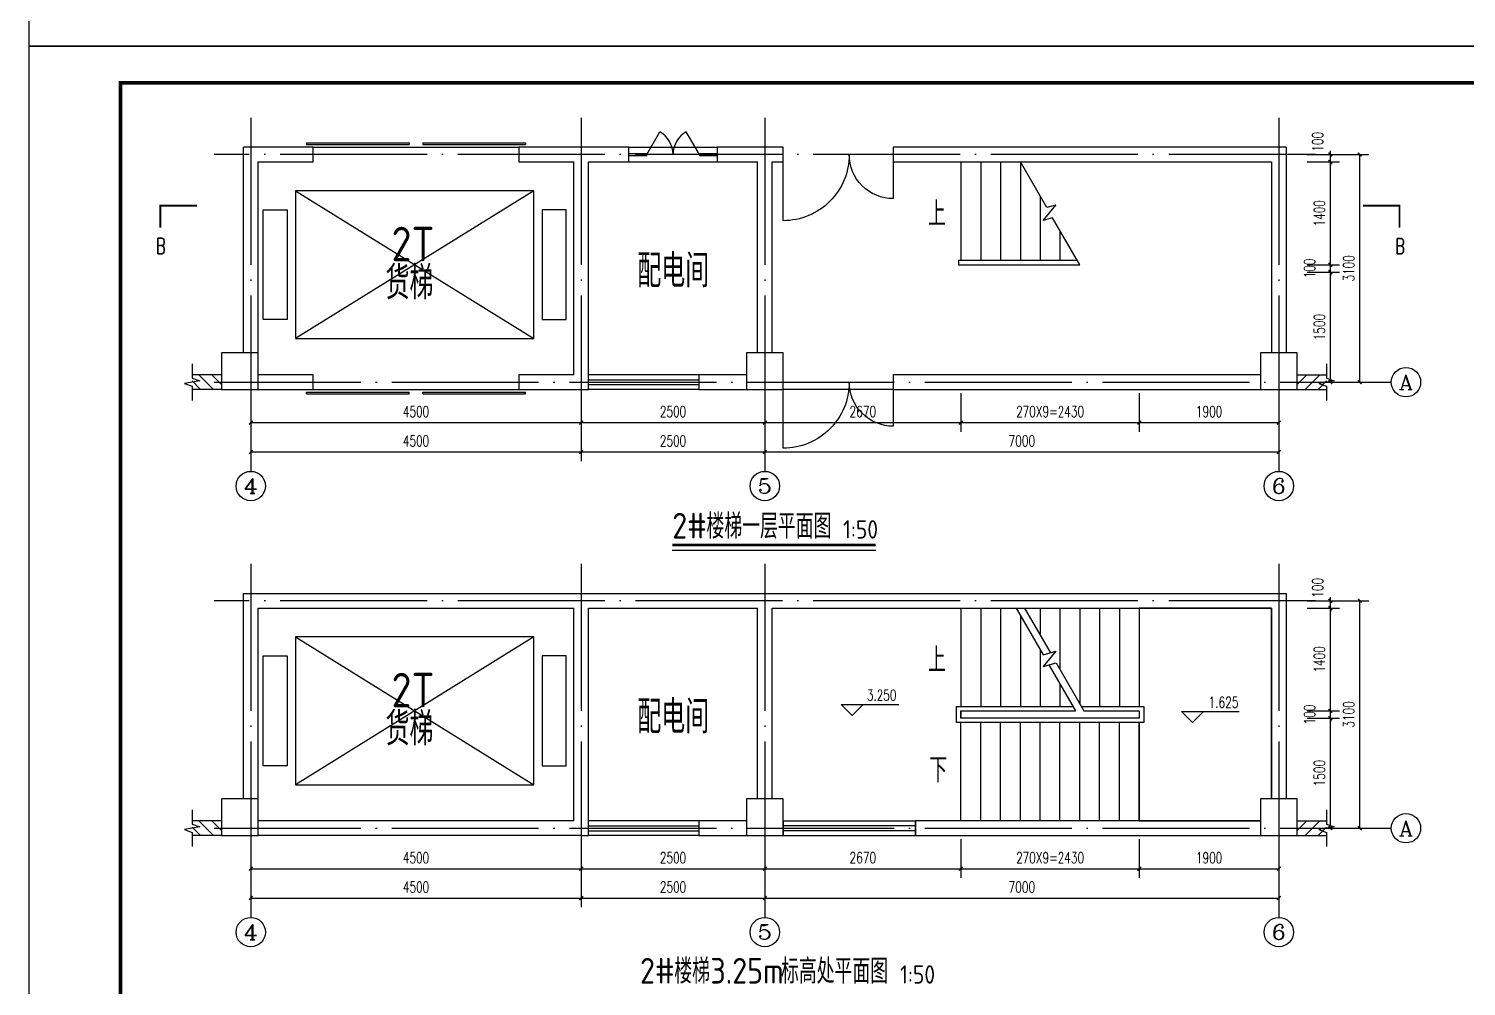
# Model space of a CAD drawing. Extents: x -4747 to 1060961, y -766984 to 396631.
# Drawn here: x 421921 to 441497, y -387670 to -374627 of the extents above; entities that cross this region are included whole.
import ezdxf
from ezdxf.enums import TextEntityAlignment as Align

# ---------------------------------------------------------------- set-up
doc = ezdxf.new("R2010")
doc.units = 0
doc.header["$LTSCALE"] = 1000
doc.header["$MEASUREMENT"] = 0
doc.linetypes.add('DOTE', pattern=[2.42, 2, -0.2, 0.02, -0.2])
doc.layers.get('0').update_dxf_attribs({"linetype": 'CONTINUOUS'})
doc.layers.get('DEFPOINTS').update_dxf_attribs({"linetype": 'CONTINUOUS'})
for name, color, linetype in [('AXIS', 3, 'CONTINUOUS'), ('AXIS_TEXT', 7, 'CONTINUOUS'), ('COLUMN', 9, 'CONTINUOUS'), ('DIM_ELEV', 3, 'CONTINUOUS'), ('DIM_SYMB', 3, 'CONTINUOUS'), ('DOTE', 1, 'DOTE'), ('PUB_DIM', 3, 'CONTINUOUS'), ('PUB_HATCH', 8, 'CONTINUOUS'), ('PUB_TEXT', 7, 'CONTINUOUS'), ('PUB_TITLE', 4, 'CONTINUOUS'), ('STAIR', 2, 'CONTINUOUS'), ('WALL', 6, 'CONTINUOUS'), ('WINDOW', 4, 'CONTINUOUS')]:
    doc.layers.add(name, color=color, linetype=linetype)
doc.styles.add('_TCH_AXIS', font='COMPLEX', dxfattribs={"bigfont": 'GBCBIG'})
doc.styles.add('_TCH_DIM', font='SIMPLEX', dxfattribs={"bigfont": 'GBCBIG'})
doc.styles.add('_TCH_LABEL', font='COMPLEX', dxfattribs={"bigfont": 'GBCBIG'})
doc.styles.add('DIM_FONT', font='SIMPLEX', dxfattribs={"width": 0.7, "bigfont": 'GBCBIG'})
doc.styles.get("Standard").update_dxf_attribs({"font": 'gbenor.shx', "bigfont": 'gbcbig.shx'})
doc.dimstyles.new('DIMN50', dxfattribs={"dimscale": 0.5, "dimtxt": 300, "dimasz": 100, "dimexe": 250, "dimexo": 300, "dimgap": 150, "dimtad": 1, "dimdec": 0, "dimzin": 0, "dimtxsty": 'DIM_FONT', "dimblk": 'ARCHTICK', "dimcen": 0.09, "dimclrt": 7, "dimazin": 3, "dimtfac": 1, "dimtdec": 0, "dimtix": 1, "dimtmove": 0, "dimatfit": 3, "dimtolj": 1, "dimtzin": 0})

# ---------------------------------------------------------------- blocks, each defined once
blk = doc.blocks.new('_ARCHTICK')
at = {"color": 0, "linetype": 'BYBLOCK', "const_width": 0.4}
blk.add_lwpolyline([(-0.5, -0.5), (0.5, 0.5)], dxfattribs=at)
blk = doc.blocks.new('*D523')
at = {"layer": 'DEFPOINTS', "color": 0}
for p in [(439183, -376341), (439183, -376441), (439647, -376341)]:
    blk.add_point(p, dxfattribs=at)
at = {"layer": 'PUB_DIM', "color": 0}
for p, q in [((439333, -376341), (439772, -376341)), ((439333, -376441), (439772, -376441)), ((439647, -376341), (439647, -376291)), ((439647, -376441), (439647, -376341)), ((439647, -376441), (439647, -376491))]:
    blk.add_line(p, q, dxfattribs=at)
at = {"layer": 'PUB_DIM', "color": 0, "xscale": 50, "yscale": 50, "zscale": 50}
for p, rotation in [((439647, -376341), 270), ((439647, -376441), 90)]:
    blk.add_blockref('_ARCHTICK', p, dxfattribs=dict(at, rotation=rotation))
at = {"layer": 'PUB_DIM', "color": 7, "insert": (439474, -376166), "char_height": 150, "attachment_point": 5, "rotation": 90, "style": 'DIM_FONT'}
blk.add_mtext('\\A1;100', dxfattribs=at)
blk = doc.blocks.new('*D524')
at = {"layer": 'DEFPOINTS', "color": 0}
for p in [(439183, -376441), (439647, -376441), (439183, -377841)]:
    blk.add_point(p, dxfattribs=at)
at = {"layer": 'PUB_DIM', "color": 0}
for p, q in [((439333, -376441), (439772, -376441)), ((439647, -377841), (439647, -376441)), ((439333, -377841), (439772, -377841))]:
    blk.add_line(p, q, dxfattribs=at)
at = {"layer": 'PUB_DIM', "color": 0, "xscale": 50, "yscale": 50, "zscale": 50}
for p, rotation in [((439647, -376441), 90), ((439647, -377841), 270)]:
    blk.add_blockref('_ARCHTICK', p, dxfattribs=dict(at, rotation=rotation))
at = {"layer": 'PUB_DIM', "color": 7, "insert": (439497, -377141), "char_height": 150, "attachment_point": 5, "rotation": 90, "style": 'DIM_FONT'}
blk.add_mtext('\\A1;1400', dxfattribs=at)
blk = doc.blocks.new('*D525')
at = {"layer": 'DEFPOINTS', "color": 0}
for p in [(439183, -377841), (439183, -377941), (439647, -377841)]:
    blk.add_point(p, dxfattribs=at)
at = {"layer": 'PUB_DIM', "color": 0}
for p, q in [((439647, -377841), (439647, -377791)), ((439333, -377841), (439772, -377841)), ((439333, -377941), (439772, -377941)), ((439647, -377941), (439647, -377841)), ((439647, -377941), (439647, -377991))]:
    blk.add_line(p, q, dxfattribs=at)
at = {"layer": 'PUB_DIM', "color": 0, "xscale": 50, "yscale": 50, "zscale": 50}
for p, rotation in [((439647, -377841), 270), ((439647, -377941), 90)]:
    blk.add_blockref('_ARCHTICK', p, dxfattribs=dict(at, rotation=rotation))
at = {"layer": 'PUB_DIM', "color": 7, "insert": (439363, -377891), "char_height": 150, "attachment_point": 5, "rotation": 90, "style": 'DIM_FONT'}
blk.add_mtext('\\A1;100', dxfattribs=at)
blk = doc.blocks.new('*D526')
at = {"layer": 'DEFPOINTS', "color": 0}
for p in [(439183, -377941), (439647, -377941), (439183, -379441)]:
    blk.add_point(p, dxfattribs=at)
at = {"layer": 'PUB_DIM', "color": 0}
for p, q in [((439333, -377941), (439772, -377941)), ((439647, -379441), (439647, -377941)), ((439333, -379441), (439772, -379441))]:
    blk.add_line(p, q, dxfattribs=at)
at = {"layer": 'PUB_DIM', "color": 0, "xscale": 50, "yscale": 50, "zscale": 50}
for p, rotation in [((439647, -377941), 90), ((439647, -379441), 270)]:
    blk.add_blockref('_ARCHTICK', p, dxfattribs=dict(at, rotation=rotation))
at = {"layer": 'PUB_DIM', "color": 7, "insert": (439497, -378691), "char_height": 150, "attachment_point": 5, "rotation": 90, "style": 'DIM_FONT'}
blk.add_mtext('\\A1;1500', dxfattribs=at)
blk = doc.blocks.new('*D527')
at = {"layer": 'DEFPOINTS', "color": 0}
for p in [(439183, -376341), (440047, -376341), (439183, -379441)]:
    blk.add_point(p, dxfattribs=at)
at = {"layer": 'PUB_DIM', "color": 0}
for p, q in [((439333, -376341), (440172, -376341)), ((440047, -379441), (440047, -376341)), ((439333, -379441), (440172, -379441))]:
    blk.add_line(p, q, dxfattribs=at)
at = {"layer": 'PUB_DIM', "color": 0, "xscale": 50, "yscale": 50, "zscale": 50}
for p, rotation in [((440047, -376341), 90), ((440047, -379441), 270)]:
    blk.add_blockref('_ARCHTICK', p, dxfattribs=dict(at, rotation=rotation))
at = {"layer": 'PUB_DIM', "color": 7, "insert": (439897, -377891), "char_height": 150, "attachment_point": 5, "rotation": 90, "style": 'DIM_FONT'}
blk.add_mtext('\\A1;3100', dxfattribs=at)
blk = doc.blocks.new('*D528')
at = {"layer": 'DEFPOINTS', "color": 0}
for p in [(424945, -379841), (429445, -379841), (429445, -380392)]:
    blk.add_point(p, dxfattribs=at)
at = {"layer": 'PUB_DIM', "color": 0}
for p, q in [((424945, -379991), (424945, -380517)), ((429445, -379991), (429445, -380517)), ((424945, -380392), (429445, -380392))]:
    blk.add_line(p, q, dxfattribs=at)
at = {"layer": 'PUB_DIM', "color": 0, "xscale": 50, "yscale": 50, "zscale": 50, "rotation": 180}
blk.add_blockref('_ARCHTICK', (424945, -380392), dxfattribs=at)
at = {"layer": 'PUB_DIM', "color": 0, "xscale": 50, "yscale": 50, "zscale": 50}
blk.add_blockref('_ARCHTICK', (429445, -380392), dxfattribs=at)
at = {"layer": 'PUB_DIM', "color": 7, "insert": (427195, -380242), "char_height": 150, "attachment_point": 5, "style": 'DIM_FONT'}
blk.add_mtext('\\A1;4500', dxfattribs=at)
blk = doc.blocks.new('*D529')
at = {"layer": 'DEFPOINTS', "color": 0}
for p in [(429445, -379841), (431945, -379841), (431945, -380392)]:
    blk.add_point(p, dxfattribs=at)
at = {"layer": 'PUB_DIM', "color": 0}
for p, q in [((429445, -379991), (429445, -380517)), ((431945, -379991), (431945, -380517)), ((429445, -380392), (431945, -380392))]:
    blk.add_line(p, q, dxfattribs=at)
at = {"layer": 'PUB_DIM', "color": 0, "xscale": 50, "yscale": 50, "zscale": 50, "rotation": 180}
blk.add_blockref('_ARCHTICK', (429445, -380392), dxfattribs=at)
at = {"layer": 'PUB_DIM', "color": 0, "xscale": 50, "yscale": 50, "zscale": 50}
blk.add_blockref('_ARCHTICK', (431945, -380392), dxfattribs=at)
at = {"layer": 'PUB_DIM', "color": 7, "insert": (430695, -380242), "char_height": 150, "attachment_point": 5, "style": 'DIM_FONT'}
blk.add_mtext('\\A1;2500', dxfattribs=at)
blk = doc.blocks.new('*D530')
at = {"layer": 'DEFPOINTS', "color": 0}
for p in [(431945, -379841), (438945, -379841), (438945, -380392)]:
    blk.add_point(p, dxfattribs=at)
at = {"layer": 'PUB_DIM', "color": 0}
for p, q in [((431945, -379991), (431945, -380517)), ((438945, -379991), (438945, -380517)), ((431945, -380392), (438945, -380392))]:
    blk.add_line(p, q, dxfattribs=at)
at = {"layer": 'PUB_DIM', "color": 0, "xscale": 50, "yscale": 50, "zscale": 50, "rotation": 180}
blk.add_blockref('_ARCHTICK', (431945, -380392), dxfattribs=at)
at = {"layer": 'PUB_DIM', "color": 0, "xscale": 50, "yscale": 50, "zscale": 50}
blk.add_blockref('_ARCHTICK', (438945, -380392), dxfattribs=at)
at = {"layer": 'PUB_DIM', "color": 7, "insert": (435445, -380242), "char_height": 150, "attachment_point": 5, "style": 'DIM_FONT'}
blk.add_mtext('\\A1;7000', dxfattribs=at)
blk = doc.blocks.new('*D531')
at = {"layer": 'DEFPOINTS', "color": 0}
for p in [(424945, -379441), (429445, -379441), (429445, -379992)]:
    blk.add_point(p, dxfattribs=at)
at = {"layer": 'PUB_DIM', "color": 0}
for p, q in [((424945, -379591), (424945, -380117)), ((429445, -379591), (429445, -380117)), ((424945, -379992), (429445, -379992))]:
    blk.add_line(p, q, dxfattribs=at)
at = {"layer": 'PUB_DIM', "color": 0, "xscale": 50, "yscale": 50, "zscale": 50, "rotation": 180}
blk.add_blockref('_ARCHTICK', (424945, -379992), dxfattribs=at)
at = {"layer": 'PUB_DIM', "color": 0, "xscale": 50, "yscale": 50, "zscale": 50}
blk.add_blockref('_ARCHTICK', (429445, -379992), dxfattribs=at)
at = {"layer": 'PUB_DIM', "color": 7, "insert": (427195, -379842), "char_height": 150, "attachment_point": 5, "style": 'DIM_FONT'}
blk.add_mtext('\\A1;4500', dxfattribs=at)
blk = doc.blocks.new('*D532')
at = {"layer": 'DEFPOINTS', "color": 0}
for p in [(429445, -379441), (431945, -379441), (431945, -379992)]:
    blk.add_point(p, dxfattribs=at)
at = {"layer": 'PUB_DIM', "color": 0}
for p, q in [((429445, -379591), (429445, -380117)), ((431945, -379591), (431945, -380117)), ((429445, -379992), (431945, -379992))]:
    blk.add_line(p, q, dxfattribs=at)
at = {"layer": 'PUB_DIM', "color": 0, "xscale": 50, "yscale": 50, "zscale": 50, "rotation": 180}
blk.add_blockref('_ARCHTICK', (429445, -379992), dxfattribs=at)
at = {"layer": 'PUB_DIM', "color": 0, "xscale": 50, "yscale": 50, "zscale": 50}
blk.add_blockref('_ARCHTICK', (431945, -379992), dxfattribs=at)
at = {"layer": 'PUB_DIM', "color": 7, "insert": (430695, -379842), "char_height": 150, "attachment_point": 5, "style": 'DIM_FONT'}
blk.add_mtext('\\A1;2500', dxfattribs=at)
blk = doc.blocks.new('*D533')
at = {"layer": 'DEFPOINTS', "color": 0}
for p in [(431945, -379441), (434615, -379441), (434615, -379992)]:
    blk.add_point(p, dxfattribs=at)
at = {"layer": 'PUB_DIM', "color": 0}
for p, q in [((431945, -379591), (431945, -380117)), ((434615, -379591), (434615, -380117)), ((431945, -379992), (434615, -379992))]:
    blk.add_line(p, q, dxfattribs=at)
at = {"layer": 'PUB_DIM', "color": 0, "xscale": 50, "yscale": 50, "zscale": 50, "rotation": 180}
blk.add_blockref('_ARCHTICK', (431945, -379992), dxfattribs=at)
at = {"layer": 'PUB_DIM', "color": 0, "xscale": 50, "yscale": 50, "zscale": 50}
blk.add_blockref('_ARCHTICK', (434615, -379992), dxfattribs=at)
at = {"layer": 'PUB_DIM', "color": 7, "insert": (433280, -379842), "char_height": 150, "attachment_point": 5, "style": 'DIM_FONT'}
blk.add_mtext('\\A1;2670', dxfattribs=at)
blk = doc.blocks.new('*D534')
at = {"layer": 'DEFPOINTS', "color": 0}
for p in [(434615, -379441), (437045, -379441), (437045, -379992)]:
    blk.add_point(p, dxfattribs=at)
at = {"layer": 'PUB_DIM', "color": 0}
for p, q in [((434615, -379591), (434615, -380117)), ((437045, -379591), (437045, -380117)), ((434615, -379992), (437045, -379992))]:
    blk.add_line(p, q, dxfattribs=at)
at = {"layer": 'PUB_DIM', "color": 0, "xscale": 50, "yscale": 50, "zscale": 50, "rotation": 180}
blk.add_blockref('_ARCHTICK', (434615, -379992), dxfattribs=at)
at = {"layer": 'PUB_DIM', "color": 0, "xscale": 50, "yscale": 50, "zscale": 50}
blk.add_blockref('_ARCHTICK', (437045, -379992), dxfattribs=at)
at = {"layer": 'PUB_DIM', "color": 7, "insert": (435830, -379842), "char_height": 150, "attachment_point": 5, "style": 'DIM_FONT'}
blk.add_mtext('\\A1;270X9=2430', dxfattribs=at)
blk = doc.blocks.new('*D535')
at = {"layer": 'DEFPOINTS', "color": 0}
for p in [(437045, -379441), (438945, -379441), (438945, -379992)]:
    blk.add_point(p, dxfattribs=at)
at = {"layer": 'PUB_DIM', "color": 0}
for p, q in [((437045, -379591), (437045, -380117)), ((438945, -379591), (438945, -380117)), ((437045, -379992), (438945, -379992))]:
    blk.add_line(p, q, dxfattribs=at)
at = {"layer": 'PUB_DIM', "color": 0, "xscale": 50, "yscale": 50, "zscale": 50, "rotation": 180}
blk.add_blockref('_ARCHTICK', (437045, -379992), dxfattribs=at)
at = {"layer": 'PUB_DIM', "color": 0, "xscale": 50, "yscale": 50, "zscale": 50}
blk.add_blockref('_ARCHTICK', (438945, -379992), dxfattribs=at)
at = {"layer": 'PUB_DIM', "color": 7, "insert": (437995, -379842), "char_height": 150, "attachment_point": 5, "style": 'DIM_FONT'}
blk.add_mtext('\\A1;1900', dxfattribs=at)
blk = doc.blocks.new('*D536')
at = {"layer": 'DEFPOINTS', "color": 0}
for p in [(439183, -382418), (439183, -382518), (439647, -382418)]:
    blk.add_point(p, dxfattribs=at)
at = {"layer": 'PUB_DIM', "color": 0}
for p, q in [((439333, -382418), (439772, -382418)), ((439333, -382518), (439772, -382518)), ((439647, -382418), (439647, -382368)), ((439647, -382518), (439647, -382418)), ((439647, -382518), (439647, -382568))]:
    blk.add_line(p, q, dxfattribs=at)
at = {"layer": 'PUB_DIM', "color": 0, "xscale": 50, "yscale": 50, "zscale": 50}
for p, rotation in [((439647, -382418), 270), ((439647, -382518), 90)]:
    blk.add_blockref('_ARCHTICK', p, dxfattribs=dict(at, rotation=rotation))
at = {"layer": 'PUB_DIM', "color": 7, "insert": (439474, -382243), "char_height": 150, "attachment_point": 5, "rotation": 90, "style": 'DIM_FONT'}
blk.add_mtext('\\A1;100', dxfattribs=at)
blk = doc.blocks.new('*D537')
at = {"layer": 'DEFPOINTS', "color": 0}
for p in [(439183, -382518), (439647, -382518), (439183, -383918)]:
    blk.add_point(p, dxfattribs=at)
at = {"layer": 'PUB_DIM', "color": 0}
for p, q in [((439333, -382518), (439772, -382518)), ((439647, -383918), (439647, -382518)), ((439333, -383918), (439772, -383918))]:
    blk.add_line(p, q, dxfattribs=at)
at = {"layer": 'PUB_DIM', "color": 0, "xscale": 50, "yscale": 50, "zscale": 50}
for p, rotation in [((439647, -382518), 90), ((439647, -383918), 270)]:
    blk.add_blockref('_ARCHTICK', p, dxfattribs=dict(at, rotation=rotation))
at = {"layer": 'PUB_DIM', "color": 7, "insert": (439497, -383218), "char_height": 150, "attachment_point": 5, "rotation": 90, "style": 'DIM_FONT'}
blk.add_mtext('\\A1;1400', dxfattribs=at)
blk = doc.blocks.new('*D538')
at = {"layer": 'DEFPOINTS', "color": 0}
for p in [(439183, -383918), (439183, -384018), (439647, -383918)]:
    blk.add_point(p, dxfattribs=at)
at = {"layer": 'PUB_DIM', "color": 0}
for p, q in [((439647, -383918), (439647, -383868)), ((439333, -383918), (439772, -383918)), ((439333, -384018), (439772, -384018)), ((439647, -384018), (439647, -383918)), ((439647, -384018), (439647, -384068))]:
    blk.add_line(p, q, dxfattribs=at)
at = {"layer": 'PUB_DIM', "color": 0, "xscale": 50, "yscale": 50, "zscale": 50}
for p, rotation in [((439647, -383918), 270), ((439647, -384018), 90)]:
    blk.add_blockref('_ARCHTICK', p, dxfattribs=dict(at, rotation=rotation))
at = {"layer": 'PUB_DIM', "color": 7, "insert": (439363, -383968), "char_height": 150, "attachment_point": 5, "rotation": 90, "style": 'DIM_FONT'}
blk.add_mtext('\\A1;100', dxfattribs=at)
blk = doc.blocks.new('*D539')
at = {"layer": 'DEFPOINTS', "color": 0}
for p in [(439183, -384018), (439647, -384018), (439183, -385518)]:
    blk.add_point(p, dxfattribs=at)
at = {"layer": 'PUB_DIM', "color": 0}
for p, q in [((439333, -384018), (439772, -384018)), ((439647, -385518), (439647, -384018)), ((439333, -385518), (439772, -385518))]:
    blk.add_line(p, q, dxfattribs=at)
at = {"layer": 'PUB_DIM', "color": 0, "xscale": 50, "yscale": 50, "zscale": 50}
for p, rotation in [((439647, -384018), 90), ((439647, -385518), 270)]:
    blk.add_blockref('_ARCHTICK', p, dxfattribs=dict(at, rotation=rotation))
at = {"layer": 'PUB_DIM', "color": 7, "insert": (439497, -384768), "char_height": 150, "attachment_point": 5, "rotation": 90, "style": 'DIM_FONT'}
blk.add_mtext('\\A1;1500', dxfattribs=at)
blk = doc.blocks.new('*D540')
at = {"layer": 'DEFPOINTS', "color": 0}
for p in [(439183, -382418), (440047, -382418), (439183, -385518)]:
    blk.add_point(p, dxfattribs=at)
at = {"layer": 'PUB_DIM', "color": 0}
for p, q in [((439333, -382418), (440172, -382418)), ((440047, -385518), (440047, -382418)), ((439333, -385518), (440172, -385518))]:
    blk.add_line(p, q, dxfattribs=at)
at = {"layer": 'PUB_DIM', "color": 0, "xscale": 50, "yscale": 50, "zscale": 50}
for p, rotation in [((440047, -382418), 90), ((440047, -385518), 270)]:
    blk.add_blockref('_ARCHTICK', p, dxfattribs=dict(at, rotation=rotation))
at = {"layer": 'PUB_DIM', "color": 7, "insert": (439897, -383968), "char_height": 150, "attachment_point": 5, "rotation": 90, "style": 'DIM_FONT'}
blk.add_mtext('\\A1;3100', dxfattribs=at)
blk = doc.blocks.new('*D541')
at = {"layer": 'DEFPOINTS', "color": 0}
for p in [(424945, -385918), (429445, -385918), (429445, -386469)]:
    blk.add_point(p, dxfattribs=at)
at = {"layer": 'PUB_DIM', "color": 0}
for p, q in [((424945, -386068), (424945, -386594)), ((429445, -386068), (429445, -386594)), ((424945, -386469), (429445, -386469))]:
    blk.add_line(p, q, dxfattribs=at)
at = {"layer": 'PUB_DIM', "color": 0, "xscale": 50, "yscale": 50, "zscale": 50, "rotation": 180}
blk.add_blockref('_ARCHTICK', (424945, -386469), dxfattribs=at)
at = {"layer": 'PUB_DIM', "color": 0, "xscale": 50, "yscale": 50, "zscale": 50}
blk.add_blockref('_ARCHTICK', (429445, -386469), dxfattribs=at)
at = {"layer": 'PUB_DIM', "color": 7, "insert": (427195, -386319), "char_height": 150, "attachment_point": 5, "style": 'DIM_FONT'}
blk.add_mtext('\\A1;4500', dxfattribs=at)
blk = doc.blocks.new('*D542')
at = {"layer": 'DEFPOINTS', "color": 0}
for p in [(429445, -385918), (431945, -385918), (431945, -386469)]:
    blk.add_point(p, dxfattribs=at)
at = {"layer": 'PUB_DIM', "color": 0}
for p, q in [((429445, -386068), (429445, -386594)), ((431945, -386068), (431945, -386594)), ((429445, -386469), (431945, -386469))]:
    blk.add_line(p, q, dxfattribs=at)
at = {"layer": 'PUB_DIM', "color": 0, "xscale": 50, "yscale": 50, "zscale": 50, "rotation": 180}
blk.add_blockref('_ARCHTICK', (429445, -386469), dxfattribs=at)
at = {"layer": 'PUB_DIM', "color": 0, "xscale": 50, "yscale": 50, "zscale": 50}
blk.add_blockref('_ARCHTICK', (431945, -386469), dxfattribs=at)
at = {"layer": 'PUB_DIM', "color": 7, "insert": (430695, -386319), "char_height": 150, "attachment_point": 5, "style": 'DIM_FONT'}
blk.add_mtext('\\A1;2500', dxfattribs=at)
blk = doc.blocks.new('*D543')
at = {"layer": 'DEFPOINTS', "color": 0}
for p in [(431945, -385918), (438945, -385918), (438945, -386469)]:
    blk.add_point(p, dxfattribs=at)
at = {"layer": 'PUB_DIM', "color": 0}
for p, q in [((431945, -386068), (431945, -386594)), ((438945, -386068), (438945, -386594)), ((431945, -386469), (438945, -386469))]:
    blk.add_line(p, q, dxfattribs=at)
at = {"layer": 'PUB_DIM', "color": 0, "xscale": 50, "yscale": 50, "zscale": 50, "rotation": 180}
blk.add_blockref('_ARCHTICK', (431945, -386469), dxfattribs=at)
at = {"layer": 'PUB_DIM', "color": 0, "xscale": 50, "yscale": 50, "zscale": 50}
blk.add_blockref('_ARCHTICK', (438945, -386469), dxfattribs=at)
at = {"layer": 'PUB_DIM', "color": 7, "insert": (435445, -386319), "char_height": 150, "attachment_point": 5, "style": 'DIM_FONT'}
blk.add_mtext('\\A1;7000', dxfattribs=at)
blk = doc.blocks.new('*D544')
at = {"layer": 'DEFPOINTS', "color": 0}
for p in [(424945, -385518), (429445, -385518), (429445, -386069)]:
    blk.add_point(p, dxfattribs=at)
at = {"layer": 'PUB_DIM', "color": 0}
for p, q in [((424945, -385668), (424945, -386194)), ((429445, -385668), (429445, -386194)), ((424945, -386069), (429445, -386069))]:
    blk.add_line(p, q, dxfattribs=at)
at = {"layer": 'PUB_DIM', "color": 0, "xscale": 50, "yscale": 50, "zscale": 50, "rotation": 180}
blk.add_blockref('_ARCHTICK', (424945, -386069), dxfattribs=at)
at = {"layer": 'PUB_DIM', "color": 0, "xscale": 50, "yscale": 50, "zscale": 50}
blk.add_blockref('_ARCHTICK', (429445, -386069), dxfattribs=at)
at = {"layer": 'PUB_DIM', "color": 7, "insert": (427195, -385919), "char_height": 150, "attachment_point": 5, "style": 'DIM_FONT'}
blk.add_mtext('\\A1;4500', dxfattribs=at)
blk = doc.blocks.new('*D545')
at = {"layer": 'DEFPOINTS', "color": 0}
for p in [(429445, -385518), (431945, -385518), (431945, -386069)]:
    blk.add_point(p, dxfattribs=at)
at = {"layer": 'PUB_DIM', "color": 0}
for p, q in [((429445, -385668), (429445, -386194)), ((431945, -385668), (431945, -386194)), ((429445, -386069), (431945, -386069))]:
    blk.add_line(p, q, dxfattribs=at)
at = {"layer": 'PUB_DIM', "color": 0, "xscale": 50, "yscale": 50, "zscale": 50, "rotation": 180}
blk.add_blockref('_ARCHTICK', (429445, -386069), dxfattribs=at)
at = {"layer": 'PUB_DIM', "color": 0, "xscale": 50, "yscale": 50, "zscale": 50}
blk.add_blockref('_ARCHTICK', (431945, -386069), dxfattribs=at)
at = {"layer": 'PUB_DIM', "color": 7, "insert": (430695, -385919), "char_height": 150, "attachment_point": 5, "style": 'DIM_FONT'}
blk.add_mtext('\\A1;2500', dxfattribs=at)
blk = doc.blocks.new('*D546')
at = {"layer": 'DEFPOINTS', "color": 0}
for p in [(431945, -385518), (434615, -385518), (434615, -386069)]:
    blk.add_point(p, dxfattribs=at)
at = {"layer": 'PUB_DIM', "color": 0}
for p, q in [((431945, -385668), (431945, -386194)), ((434615, -385668), (434615, -386194)), ((431945, -386069), (434615, -386069))]:
    blk.add_line(p, q, dxfattribs=at)
at = {"layer": 'PUB_DIM', "color": 0, "xscale": 50, "yscale": 50, "zscale": 50, "rotation": 180}
blk.add_blockref('_ARCHTICK', (431945, -386069), dxfattribs=at)
at = {"layer": 'PUB_DIM', "color": 0, "xscale": 50, "yscale": 50, "zscale": 50}
blk.add_blockref('_ARCHTICK', (434615, -386069), dxfattribs=at)
at = {"layer": 'PUB_DIM', "color": 7, "insert": (433280, -385919), "char_height": 150, "attachment_point": 5, "style": 'DIM_FONT'}
blk.add_mtext('\\A1;2670', dxfattribs=at)
blk = doc.blocks.new('*D547')
at = {"layer": 'DEFPOINTS', "color": 0}
for p in [(434615, -385518), (437045, -385518), (437045, -386069)]:
    blk.add_point(p, dxfattribs=at)
at = {"layer": 'PUB_DIM', "color": 0}
for p, q in [((434615, -385668), (434615, -386194)), ((437045, -385668), (437045, -386194)), ((434615, -386069), (437045, -386069))]:
    blk.add_line(p, q, dxfattribs=at)
at = {"layer": 'PUB_DIM', "color": 0, "xscale": 50, "yscale": 50, "zscale": 50, "rotation": 180}
blk.add_blockref('_ARCHTICK', (434615, -386069), dxfattribs=at)
at = {"layer": 'PUB_DIM', "color": 0, "xscale": 50, "yscale": 50, "zscale": 50}
blk.add_blockref('_ARCHTICK', (437045, -386069), dxfattribs=at)
at = {"layer": 'PUB_DIM', "color": 7, "insert": (435830, -385919), "char_height": 150, "attachment_point": 5, "style": 'DIM_FONT'}
blk.add_mtext('\\A1;270X9=2430', dxfattribs=at)
blk = doc.blocks.new('*D548')
at = {"layer": 'DEFPOINTS', "color": 0}
for p in [(437045, -385518), (438945, -385518), (438945, -386069)]:
    blk.add_point(p, dxfattribs=at)
at = {"layer": 'PUB_DIM', "color": 0}
for p, q in [((437045, -385668), (437045, -386194)), ((438945, -385668), (438945, -386194)), ((437045, -386069), (438945, -386069))]:
    blk.add_line(p, q, dxfattribs=at)
at = {"layer": 'PUB_DIM', "color": 0, "xscale": 50, "yscale": 50, "zscale": 50, "rotation": 180}
blk.add_blockref('_ARCHTICK', (437045, -386069), dxfattribs=at)
at = {"layer": 'PUB_DIM', "color": 0, "xscale": 50, "yscale": 50, "zscale": 50}
blk.add_blockref('_ARCHTICK', (438945, -386069), dxfattribs=at)
at = {"layer": 'PUB_DIM', "color": 7, "insert": (437995, -385919), "char_height": 150, "attachment_point": 5, "style": 'DIM_FONT'}
blk.add_mtext('\\A1;1900', dxfattribs=at)
blk = doc.blocks.new('$WINLIB2D$00000001')
at = {"color": 0}
for points in [[(-0.5, 0.5), (-0.5, -0.5)], [(-0.5, 0.5), (0.5, 0.5)], [(0.5, -0.5), (0.5, 0.5)], [(0.5, 0.167), (-0.5, 0.167)], [(0.5, -0.167), (-0.5, -0.167)], [(-0.5, -0.5), (0.5, -0.5)]]:
    blk.add_lwpolyline(points, dxfattribs=at)
blk = doc.blocks.new('$DORLIB2D$00000127')
at = {"color": 0, "linetype": 'CONTINUOUS'}
for p, q in [((-0.0333, 0.7949, -93.75), (-0.5333, 0.7949, -93.75)), ((-0.5333, 0.7949, -93.75), (-0.5333, 0.6904, -93.75)), ((-0.0333, 0.7949, -93.75), (-0.0333, 0.6904, -93.75)), ((0.0333, 0.7949, -93.75), (0.0333, 0.6904, -93.75)), ((0.5333, 0.7949, -93.75), (0.0333, 0.7949, -93.75)), ((0.5333, 0.7949, -93.75), (0.5333, 0.6904, -93.75)), ((-0.0333, 0.6904, -93.75), (-0.5333, 0.6904, -93.75)), ((0.5333, 0.6904, -93.75), (0.0333, 0.6904, -93.75)), ((0.5, 0.5, -93.75), (-0.5, 0.5, -93.75))]:
    blk.add_line(p, q, dxfattribs=at)
blk = doc.blocks.new('$DORLIB2D$00000018')
for p, q in [((-0.299, 0.002), (-0.15, 0.26)), ((0.299, 0.002), (0.15, 0.26)), ((-0.5, 0.011), (-0.299, 0.011)), ((-0.299, 0.011), (-0.299, -0.011)), ((0.299, 0.011), (0.5, 0.011)), ((0.299, 0.011), (0.299, -0.011)), ((-0.5, -0.011), (-0.299, -0.011)), ((0.299, -0.011), (0.5, -0.011))]:
    blk.add_line(p, q)
for centre, start, end in [((-0.3, 0), 0, 60), ((0.3, 0), 120, 180)]:
    blk.add_arc(centre, 0.3, start, end)

msp = doc.modelspace()

# ---------------------------------------------------------------- linework, layer by layer
at = {"layer": 'AXIS'}
for p, q in [((424944.8, -379541.4), (424944.8, -380656.2)), ((431944.8, -379541.4), (431944.8, -380656.2)), ((438944.8, -379541.4), (438944.8, -380656.2)), ((439444.8, -379441.4), (440476.5, -379441.4)), ((424944.8, -385618.2), (424944.8, -386733)), ((431944.8, -385618.2), (431944.8, -386733)), ((438944.8, -385618.2), (438944.8, -386733)), ((439444.8, -385518.2), (440476.5, -385518.2))]:
    msp.add_line(p, q, dxfattribs=at)
for centre in [(440676.5, -379441.4), (424944.8, -380856.2), (431944.8, -380856.2), (438944.8, -380856.2), (440676.5, -385518.2), (424944.8, -386933), (431944.8, -386933), (438944.8, -386933)]:
    msp.add_circle(centre, 200, dxfattribs=at)
at = {"layer": 'COLUMN'}
for p, q in [((424544.8, -379041.4), (424544.8, -379541.4)), ((425044.8, -379041.4), (424544.8, -379041.4)), ((425044.8, -379541.4), (425044.8, -379041.4)), ((431694.8, -379041.4), (431694.8, -379541.4)), ((432194.8, -379041.4), (431694.8, -379041.4)), ((432194.8, -379541.4), (432194.8, -379041.4)), ((438694.8, -379041.4), (438694.8, -379541.4)), ((439194.8, -379041.4), (438694.8, -379041.4)), ((439194.8, -379541.4), (439194.8, -379041.4)), ((424544.8, -379541.4), (425044.8, -379541.4)), ((431694.8, -379541.4), (432194.8, -379541.4)), ((438694.8, -379541.4), (439194.8, -379541.4)), ((424544.8, -385118.2), (424544.8, -385618.2)), ((425044.8, -385118.2), (424544.8, -385118.2)), ((425044.8, -385618.2), (425044.8, -385118.2)), ((431694.8, -385118.2), (431694.8, -385618.2)), ((432194.8, -385118.2), (431694.8, -385118.2)), ((432194.8, -385618.2), (432194.8, -385118.2)), ((438694.8, -385118.2), (438694.8, -385618.2)), ((439194.8, -385118.2), (438694.8, -385118.2)), ((439194.8, -385618.2), (439194.8, -385118.2)), ((424544.8, -385618.2), (425044.8, -385618.2)), ((431694.8, -385618.2), (432194.8, -385618.2)), ((438694.8, -385618.2), (439194.8, -385618.2))]:
    msp.add_line(p, q, dxfattribs=at)
at = {"layer": 'DIM_ELEV'}
for p, q in [((433136, -383982), (432986, -383832)), ((432986, -383832), (433768.5, -383832)), ((433136, -383982), (433286, -383832)), ((437770.9, -384079), (437620.9, -383929)), ((437620.9, -383929), (438403.4, -383929)), ((437770.9, -384079), (437920.9, -383929))]:
    msp.add_line(p, q, dxfattribs=at)
at = {"layer": 'DIM_SYMB'}
for points, const_width in [([(423711.8, -377336.6), (423711.8, -377036.6), (424211.8, -377036.6)], 25), ([(440089.3, -377036.6), (440589.3, -377036.6), (440589.3, -377336.6)], 25), ([(430684, -381660.4), (433456.1, -381660.4)], 35)]:
    msp.add_lwpolyline(points, dxfattribs=dict(at, const_width=const_width))
for points in [[(434479.8, -377141.4, 0, 0, 0), (435394.8, -377141.4, 80, 0, 0), (435694.8, -377141.4, 0, 0, 0)], [(434479.8, -383218.2, 0, 0, 0), (435394.8, -383218.2, 80, 0, 0), (435694.8, -383218.2, 0, 0, 0)], [(434479.8, -384718.2, 0, 0, 0), (437944.8, -384718.2, 0, 0, 0), (437944.8, -383218.2, 0, 0, 0), (436264.8, -383218.2, 80, 0, 0), (435964.8, -383218.2, 0, 0, 0)]]:
    msp.add_lwpolyline(points, format="xyseb", dxfattribs=at)
for points in [[(424144.8, -379191.4), (424144.8, -379385.2), (424249.8, -379423.4), (424039.8, -379460.4), (424144.8, -379497.7), (424144.8, -379691.4)], [(439594.8, -379191.4), (439594.8, -379385.2), (439699.8, -379423.4), (439489.8, -379460.4), (439594.8, -379497.7), (439594.8, -379691.4)], [(430684, -381730.4), (433456.1, -381730.4)], [(424144.8, -385268.2), (424144.8, -385462), (424249.8, -385500.2), (424039.8, -385537.2), (424144.8, -385574.5), (424144.8, -385768.2)], [(439594.8, -385268.2), (439594.8, -385462), (439699.8, -385500.2), (439489.8, -385537.2), (439594.8, -385574.5), (439594.8, -385768.2)]]:
    msp.add_lwpolyline(points, dxfattribs=at)
at = {"layer": 'DOTE'}
for p, q in [((424944.8, -375841.4), (424944.8, -379941.4)), ((429444.8, -375841.4), (429444.8, -379941.4)), ((431944.8, -375841.4), (431944.8, -379941.4)), ((438944.8, -375841.4), (438944.8, -379941.4)), ((439444.8, -376341.4), (424444.8, -376341.4)), ((424444.8, -379441.4), (439444.8, -379441.4)), ((424944.8, -381918.2), (424944.8, -386018.2)), ((429444.8, -381918.2), (429444.8, -386018.2)), ((431944.8, -381918.2), (431944.8, -386018.2)), ((438944.8, -381918.2), (438944.8, -386018.2)), ((439444.8, -382418.2), (424444.8, -382418.2)), ((424444.8, -385518.2), (439444.8, -385518.2))]:
    msp.add_line(p, q, dxfattribs=at)
at = {"layer": 'PUB_HATCH'}
for p, q in [((424237.9, -379341.4), (424437.9, -379541.4)), ((424414.6, -379341.4), (424544.8, -379471.6)), ((439324.9, -379341.4), (439194.8, -379471.6)), ((439501.7, -379341.4), (439301.7, -379541.4)), ((424144.8, -379425.1), (424261.1, -379541.4)), ((439594.8, -379425.1), (439478.5, -379541.4)), ((424237.9, -385418.2), (424437.9, -385618.2)), ((424414.6, -385418.2), (424544.8, -385548.4)), ((439324.9, -385418.2), (439194.8, -385548.4)), ((439501.7, -385418.2), (439301.7, -385618.2)), ((424144.8, -385501.9), (424261.1, -385618.2)), ((439594.8, -385501.9), (439478.5, -385618.2))]:
    msp.add_line(p, q, dxfattribs=at)
at = {"layer": 'PUB_TITLE'}
for points in [[(421920.8, -374864.3), (481370.8, -374864.3), (481370.8, -332814.3), (421920.8, -332814.3)], [(421920.8, -416914.3), (481370.8, -416914.3), (481370.8, -374864.3), (421920.8, -374864.3)]]:
    msp.add_lwpolyline(points, close=True, dxfattribs=at)
at = {"layer": 'PUB_TITLE', "const_width": 50}
msp.add_lwpolyline([(423170.8, -416414.3), (480870.8, -416414.3), (480870.8, -375364.3), (423170.8, -375364.3)], close=True, dxfattribs=at)
at = {"layer": 'STAIR'}
for p, q in [((434614.8, -376441.4), (435425.6, -376441.4)), ((434614.8, -376441.4), (434614.8, -377781.4)), ((434884.8, -376441.4), (434884.8, -377781.4)), ((435154.8, -376441.4), (435154.8, -377781.4)), ((435424.8, -376441.4), (435424.8, -377781.4)), ((435784.9, -377063.6), (435425.6, -376441.4)), ((435694.8, -376907.6), (435694.8, -377781.4)), ((435734.3, -377236.9), (435907.2, -377030.8)), ((435907.2, -377030.8), (435784.9, -377063.6)), ((435864.7, -377201.9), (435734.3, -377236.9)), ((436233.9, -377841.4), (435864.7, -377201.9)), ((435964.8, -377375.2), (435964.8, -377781.4)), ((434584.8, -377781.4), (436199.3, -377781.4)), ((434584.8, -377781.4), (434584.8, -377841.4)), ((434584.8, -377841.4), (436233.9, -377841.4)), ((434614.8, -377841.4), (436233.9, -377841.4)), ((434614.8, -382518.2), (435367.9, -382518.2)), ((434614.8, -382518.2), (434614.8, -383858.2)), ((434884.8, -382518.2), (434884.8, -383858.2)), ((435154.8, -382518.2), (435154.8, -383858.2)), ((435367.9, -382518.2), (435734.9, -383153.8)), ((435483.4, -382518.2), (437044.8, -382518.2)), ((435483.4, -382518.2), (435834.9, -383127)), ((435694.8, -382518.2), (435694.8, -382884.4)), ((435964.8, -382518.2), (435964.8, -383352)), ((436234.8, -382518.2), (436234.8, -383819.7)), ((436504.8, -382518.2), (436504.8, -383858.2)), ((436774.8, -382518.2), (436774.8, -383858.2)), ((437044.8, -382518.2), (437044.8, -383858.2)), ((438844.8, -382518.2), (437044.8, -382518.2)), ((437044.8, -382518.2), (437044.8, -383858.2)), ((438844.8, -385118.2), (438844.8, -382518.2)), ((435424.8, -382616.7), (435424.8, -383858.2)), ((435694.8, -383084.4), (435694.8, -383858.2)), ((435907.2, -383107.6), (435734.3, -383313.7)), ((435734.9, -383153.8), (435907.2, -383107.6)), ((435734.3, -383313.7), (435914.7, -383265.3)), ((435814.7, -383292.1), (436176.2, -383918.2)), ((435914.7, -383265.3), (436291.7, -383918.2)), ((435964.8, -383552), (435964.8, -383858.2)), ((434554.8, -384078.2), (434554.8, -383858.2)), ((434554.8, -383858.2), (436141.5, -383858.2)), ((436257, -383858.2), (437104.8, -383858.2)), ((437104.8, -383858.2), (437104.8, -384078.2)), ((437104.8, -384078.2), (434554.8, -384078.2)), ((434614.8, -383918.2), (436176.2, -383918.2)), ((434614.8, -384018.2), (434614.8, -383918.2)), ((434614.8, -383918.2), (436176.2, -383918.2)), ((434614.8, -383918.2), (434614.8, -384018.2)), ((437044.8, -384018.2), (434614.8, -384018.2)), ((437044.8, -384018.2), (434614.8, -384018.2)), ((434614.8, -385418.2), (434614.8, -384078.2)), ((434884.8, -385418.2), (434884.8, -384078.2)), ((435154.8, -385418.2), (435154.8, -384078.2)), ((435424.8, -385418.2), (435424.8, -384078.2)), ((435694.8, -385418.2), (435694.8, -384078.2)), ((435964.8, -385418.2), (435964.8, -384078.2)), ((436234.8, -385418.2), (436234.8, -384078.2)), ((436291.7, -383918.2), (437044.8, -383918.2)), ((436291.7, -383918.2), (437044.8, -383918.2)), ((436504.8, -385418.2), (436504.8, -384078.2)), ((436774.8, -385418.2), (436774.8, -384078.2)), ((437044.8, -383918.2), (437044.8, -384018.2)), ((437044.8, -383918.2), (437044.8, -384018.2)), ((437044.8, -385418.2), (437044.8, -384078.2)), ((437044.8, -384078.2), (437044.8, -385418.2)), ((437044.8, -385418.2), (434614.8, -385418.2)), ((437044.8, -385418.2), (438694.8, -385418.2))]:
    msp.add_line(p, q, dxfattribs=at)
for points in [[(428800.9, -376832.9), (425551.4, -376832.9), (425551.4, -378847.8), (428800.9, -378847.8)], [(425441.2, -377091.8), (425441.2, -378589), (425114.8, -378589), (425114.8, -377091.8)], [(428911.1, -377091.8), (428911.1, -378589), (429237.5, -378589), (429237.5, -377091.8)], [(428800.9, -382909.7), (425551.4, -382909.7), (425551.4, -384924.6), (428800.9, -384924.6)], [(425441.2, -383168.6), (425441.2, -384665.8), (425114.8, -384665.8), (425114.8, -383168.6)], [(428911.1, -383168.6), (428911.1, -384665.8), (429237.5, -384665.8), (429237.5, -383168.6)]]:
    msp.add_lwpolyline(points, close=True, dxfattribs=at)
for points in [[(425551.4, -376832.9), (428800.9, -378847.8)], [(428800.9, -376832.9), (425551.4, -378847.8)], [(425551.4, -382909.7), (428800.9, -384924.6)], [(428800.9, -382909.7), (425551.4, -384924.6)]]:
    msp.add_lwpolyline(points, dxfattribs=at)
at = {"layer": 'WALL'}
for p, q in [((424844.8, -379041.4), (424844.8, -376241.4)), ((425794.8, -376241.4), (424844.8, -376241.4)), ((425794.8, -376441.4), (425794.8, -376241.4)), ((429445.6, -376241.4), (428594.8, -376241.4)), ((428594.8, -376241.4), (428594.8, -376441.4)), ((430094.8, -376241.4), (429444.8, -376241.4)), ((430094.8, -376441.4), (430094.8, -376241.4)), ((431944.8, -376241.4), (431294.8, -376241.4)), ((431294.8, -376241.4), (431294.8, -376441.4)), ((432194.8, -376241.4), (431944.8, -376241.4)), ((432194.8, -376441.4), (432194.8, -376241.4)), ((439044.8, -376241.4), (433694.8, -376241.4)), ((433694.8, -376241.4), (433694.8, -376441.4)), ((439044.8, -376241.4), (439044.8, -379041.4)), ((425044.8, -379041.4), (425044.8, -376441.4)), ((425044.8, -376441.4), (425794.8, -376441.4)), ((428594.8, -376441.4), (429344.8, -376441.4)), ((429344.8, -379341.4), (429344.8, -376441.4)), ((429544.8, -379341.4), (429544.8, -376441.4)), ((429544.8, -376441.4), (430094.8, -376441.4)), ((431294.8, -376441.4), (431844.8, -376441.4)), ((431844.8, -379041.4), (431844.8, -376441.4)), ((432044.8, -379041.4), (432044.8, -376441.4)), ((432044.8, -376441.4), (432194.8, -376441.4)), ((433694.8, -376441.4), (438844.8, -376441.4)), ((438844.8, -376441.4), (438844.8, -379041.4)), ((424544.8, -379341.4), (424144.8, -379341.4)), ((425794.8, -379341.4), (425044.8, -379341.4)), ((425794.8, -379541.4), (425794.8, -379341.4)), ((429344.8, -379341.4), (428594.8, -379341.4)), ((428594.8, -379341.4), (428594.8, -379541.4)), ((429544.8, -379541.4), (429544.8, -379341.4)), ((431694.8, -379341.4), (431044.8, -379341.4)), ((431044.8, -379341.4), (431044.8, -379541.4)), ((438694.8, -379341.4), (433694.8, -379341.4)), ((433694.8, -379341.4), (433694.8, -379541.4)), ((439194.8, -379341.4), (439594.8, -379341.4)), ((424544.8, -379541.4), (424144.8, -379541.4)), ((425044.8, -379541.4), (425794.8, -379541.4)), ((428594.8, -379541.4), (429444.8, -379541.4)), ((429444.8, -379541.4), (429544.8, -379541.4)), ((431044.8, -379541.4), (431694.8, -379541.4)), ((433694.8, -379541.4), (438694.8, -379541.4)), ((439194.8, -379541.4), (439594.8, -379541.4)), ((424844.8, -385118.2), (424844.8, -382318.2)), ((424844.8, -382318.2), (429445.6, -382318.2)), ((429444.8, -382318.2), (431944.8, -382318.2)), ((431944.8, -382318.2), (439044.8, -382318.2)), ((439044.8, -382318.2), (439044.8, -385118.2)), ((425044.8, -385118.2), (425044.8, -382518.2)), ((425044.8, -382518.2), (429344.8, -382518.2)), ((429344.8, -385418.2), (429344.8, -382518.2)), ((429544.8, -385418.2), (429544.8, -382518.2)), ((429544.8, -382518.2), (431844.8, -382518.2)), ((431844.8, -385118.2), (431844.8, -382518.2)), ((432044.8, -385118.2), (432044.8, -382518.2)), ((432044.8, -382518.2), (438844.8, -382518.2)), ((438844.8, -382518.2), (438844.8, -385118.2)), ((424544.8, -385418.2), (424144.8, -385418.2)), ((429344.8, -385418.2), (425044.8, -385418.2)), ((429544.8, -385618.2), (429544.8, -385418.2)), ((431694.8, -385418.2), (431044.8, -385418.2)), ((431044.8, -385418.2), (431044.8, -385618.2)), ((438694.8, -385418.2), (433994.8, -385418.2)), ((433994.8, -385418.2), (433994.8, -385618.2)), ((439194.8, -385418.2), (439594.8, -385418.2)), ((424544.8, -385618.2), (424144.8, -385618.2)), ((429444.8, -385618.2), (425044.8, -385618.2)), ((429444.8, -385618.2), (429544.8, -385618.2)), ((431044.8, -385618.2), (431694.8, -385618.2)), ((433994.8, -385618.2), (438694.8, -385618.2)), ((439194.8, -385618.2), (439594.8, -385618.2))]:
    msp.add_line(p, q, dxfattribs=at)
at = {"layer": 'WINDOW'}
for p, q in [((430094.8, -376241.4), (431294.8, -376241.4)), ((430094.8, -376441.4), (431294.8, -376441.4)), ((433694.8, -379541.4), (432194.8, -379541.4))]:
    msp.add_line(p, q, dxfattribs=at)
at = {"layer": 'WINDOW', "extrusion": (0, 0, -1)}
msp.add_lwpolyline([(-433694.8, -376341.4), (-433694.8, -376941.4, 0.4142136), (-433094.8, -376341.4, 0.4142136), (-432194.8, -377241.4), (-432194.8, -376341.4)], format="xyb", dxfattribs=at)
at = {"layer": 'WINDOW'}
msp.add_lwpolyline([(433694.8, -379441.4), (433694.8, -380041.4, -0.4142136), (433094.8, -379441.4, -0.4142136), (432194.8, -380341.4), (432194.8, -379441.4)], format="xyb", dxfattribs=at)

# ---------------------------------------------------------------- block references
for name, p, xscale, yscale, zscale in [('$DORLIB2D$00000018', (430694.8, -376341.4), 1200, 1200, 1200), ('$DORLIB2D$00000127', (427194.8, -376341.4), -2800, 200, -2800)]:
    msp.add_blockref(name, p, dxfattribs=dict(at, xscale=xscale, yscale=yscale, zscale=zscale))
at = {"layer": 'WINDOW', "rotation": 180}
for name, p, xscale, yscale, zscale in [('$WINLIB2D$00000001', (430294.8, -379441.4), 1500, -200, 1500), ('$DORLIB2D$00000127', (427194.8, -379441.4), 2800, 200, 2800), ('$WINLIB2D$00000001', (430294.8, -385518.2), 1500, -200, 1500), ('$WINLIB2D$00000001', (433094.8, -385518.2), -1800, -200, -1800)]:
    msp.add_blockref(name, p, dxfattribs=dict(at, xscale=xscale, yscale=yscale, zscale=zscale))

# ---------------------------------------------------------------- texts
at = {"layer": 'AXIS_TEXT', "style": '_TCH_AXIS'}
for s, height, width, p, p2 in [('A', 204, 1.12093, (440580.6, -379543.4), (440772.4, -379543.4)), ('4', 206, 1.2007, (424850, -380959.2), (425039.6, -380959.2)), ('5', 204, 1.382409, (431848.9, -380958.2), (432040.7, -380958.2)), ('6', 204, 1.395753, (438848.9, -380958.2), (439040.7, -380958.2)), ('A', 204, 1.12093, (440580.6, -385620.2), (440772.4, -385620.2)), ('4', 206, 1.2007, (424850, -387036), (425039.6, -387036)), ('5', 204, 1.382409, (431848.9, -387035), (432040.7, -387035)), ('6', 204, 1.395753, (438848.9, -387035), (439040.7, -387035))]:
    msp.add_text(s, height=height, dxfattribs=dict(at, width=width)).set_placement(p, p2, align=Align.FIT)
at = {"layer": 'PUB_TEXT', "style": '_TCH_DIM'}
for s, p in [('上', (434166.3, -377316.4)), ('上', (434166.3, -383393.2)), ('下', (434184.9, -384893.2))]:
    msp.add_text(s, height=337.6, dxfattribs=at).set_placement(p)
at = {"layer": 'PUB_TEXT'}
for s, height, p in [('2T', 468.75, (426860.7, -377793.3, 206250)), ('货梯', 452.13, (426780.2, -378313.5, 206250)), ('配电间', 452.13, (430209.4, -378150.4)), ('2#', 350, (430684, -381571.8)), ('楼梯一层平面图', 337.59, (431150.6, -381571.8)), ('1:50', 250, (433010.1, -381571.8)), ('2T', 468.75, (426860.7, -383870.1, 206250)), ('货梯', 452.13, (426780.2, -384390.3, 206250)), ('配电间', 452.13, (430209.4, -384227.2)), ('2#', 350, (430244.8, -387634.6)), ('楼梯', 337.59, (430711.5, -387634.6)), ('3.25m', 350, (431203, -387634.6)), ('标高处平面图', 337.59, (432165.5, -387634.6)), ('1:50', 250, (433786.7, -387634.6))]:
    msp.add_text(s, height=height, dxfattribs=at).set_placement(p)
at = {"layer": 'PUB_TEXT', "width": 0.705882}
for s, height, style, p in [('B', 212.5, '_TCH_LABEL', (423651.1, -377692.8)), ('B', 212.5, '_TCH_LABEL', (440528.6, -377694.5)), ('3.250', 148.75, '_TCH_DIM', (433333.5, -383779.5)), ('1.625', 148.75, '_TCH_DIM', (437988.4, -383876.5))]:
    msp.add_text(s, height=height, dxfattribs=dict(at, style=style)).set_placement(p)

# ---------------------------------------------------------------- dimensions: what is measured, and where the dimension line sits
at = {"layer": 'PUB_DIM'}
for base, p1, p2, picture, middle in [((439646.8, -376341.4), (439183, -376441.4), (439183, -376341.4), '*D523', (439474.3, -376166.4)), ((439646.8, -377841.4), (439183, -377941.4), (439183, -377841.4), '*D525', (439363, -377891.4)), ((439646.8, -382418.2), (439183, -382518.2), (439183, -382418.2), '*D536', (439474.3, -382243.2)), ((439646.8, -383918.2), (439183, -384018.2), (439183, -383918.2), '*D538', (439363, -383968.2))]:
    dim = msp.add_linear_dim(base=base, p1=p1, p2=p2, angle=90, dimstyle='DIMN50', dxfattribs=at)
    dim.commit()
    dim.dimension.update_dxf_attribs({"geometry": picture, "text_midpoint": middle, "dimtype": 129})
for p1, p2, distance, picture, middle in [((439183, -379441.4), (439183, -376341.4), -863.7, '*D527', (439896.8, -377891.4)), ((439183, -377841.4), (439183, -376441.4), -463.7, '*D524', (439496.8, -377141.4)), ((439183, -379441.4), (439183, -377941.4), -463.7, '*D526', (439496.8, -378691.4)), ((424944.8, -379441.4), (429444.8, -379441.4), -550.9, '*D531', (427194.8, -379842.3)), ((429444.8, -379441.4), (431944.8, -379441.4), -550.9, '*D532', (430694.8, -379842.3)), ((431944.8, -379441.4), (434614.8, -379441.4), -550.9, '*D533', (433279.8, -379842.3)), ((437044.8, -379441.4), (438944.8, -379441.4), -550.9, '*D535', (437994.8, -379842.3)), ((424944.8, -379841.4), (429444.8, -379841.4), -550.9, '*D528', (427194.8, -380242.3)), ((429444.8, -379841.4), (431944.8, -379841.4), -550.9, '*D529', (430694.8, -380242.3)), ((431944.8, -379841.4), (438944.8, -379841.4), -550.9, '*D530', (435444.8, -380242.3)), ((439183, -385518.2), (439183, -382418.2), -863.7, '*D540', (439896.8, -383968.2)), ((439183, -383918.2), (439183, -382518.2), -463.7, '*D537', (439496.8, -383218.2)), ((439183, -385518.2), (439183, -384018.2), -463.7, '*D539', (439496.8, -384768.2)), ((424944.8, -385518.2), (429444.8, -385518.2), -550.9, '*D544', (427194.8, -385919.1)), ((429444.8, -385518.2), (431944.8, -385518.2), -550.9, '*D545', (430694.8, -385919.1)), ((431944.8, -385518.2), (434614.8, -385518.2), -550.9, '*D546', (433279.8, -385919.1)), ((437044.8, -385518.2), (438944.8, -385518.2), -550.9, '*D548', (437994.8, -385919.1)), ((424944.8, -385918.2), (429444.8, -385918.2), -550.9, '*D541', (427194.8, -386319.1)), ((429444.8, -385918.2), (431944.8, -385918.2), -550.9, '*D542', (430694.8, -386319.1)), ((431944.8, -385918.2), (438944.8, -385918.2), -550.9, '*D543', (435444.8, -386319.1))]:
    dim = msp.add_aligned_dim(p1=p1, p2=p2, distance=distance, dimstyle='DIMN50', dxfattribs=at)
    dim.commit()
    dim.dimension.update_dxf_attribs({"geometry": picture, "text_midpoint": middle})
for p1, p2, picture, middle in [((434614.8, -379441.4), (437044.8, -379441.4), '*D534', (435829.8, -379842.3)), ((434614.8, -385518.2), (437044.8, -385518.2), '*D547', (435829.8, -385919.1))]:
    dim = msp.add_aligned_dim(p1=p1, p2=p2, distance=-550.9, text='270X9=2430', dimstyle='DIMN50', dxfattribs=at)
    dim.commit()
    dim.dimension.update_dxf_attribs({"geometry": picture, "text_midpoint": middle})

doc.saveas('drawing.dxf')
